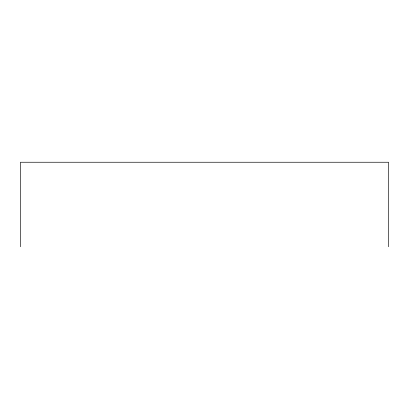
<?xml version="1.0" encoding="UTF-8"?>
<svg xmlns="http://www.w3.org/2000/svg" width="409" height="409" viewBox="0 0 409 409"><rect width="100%" height="100%" fill="white"/><g stroke="black" fill="none" stroke-linecap="round" stroke-linejoin="round"><path stroke-width="0.61" d="M388.55 246.755L388.55 162.245L20.45 162.245L20.45 246.755"/></g></svg>
